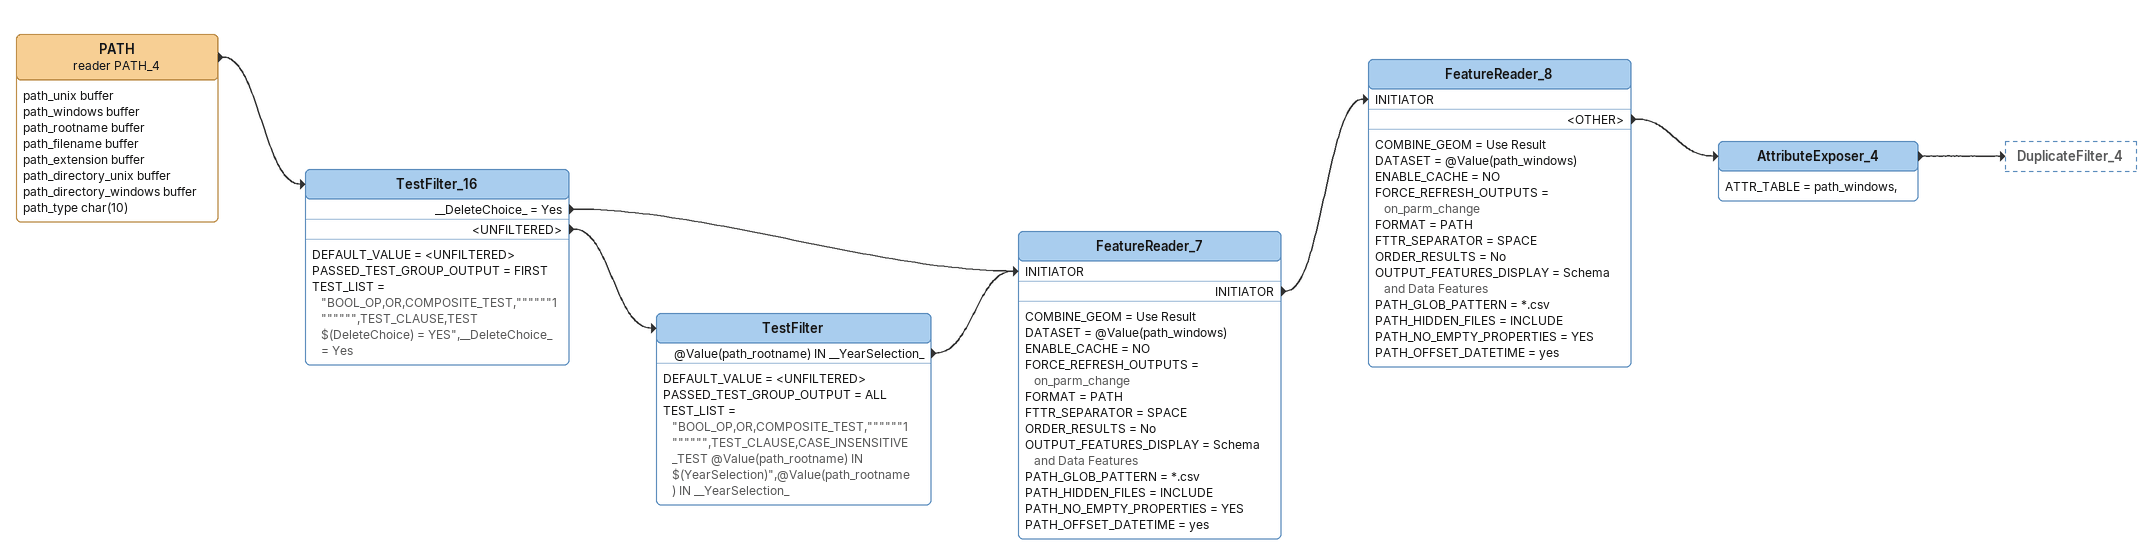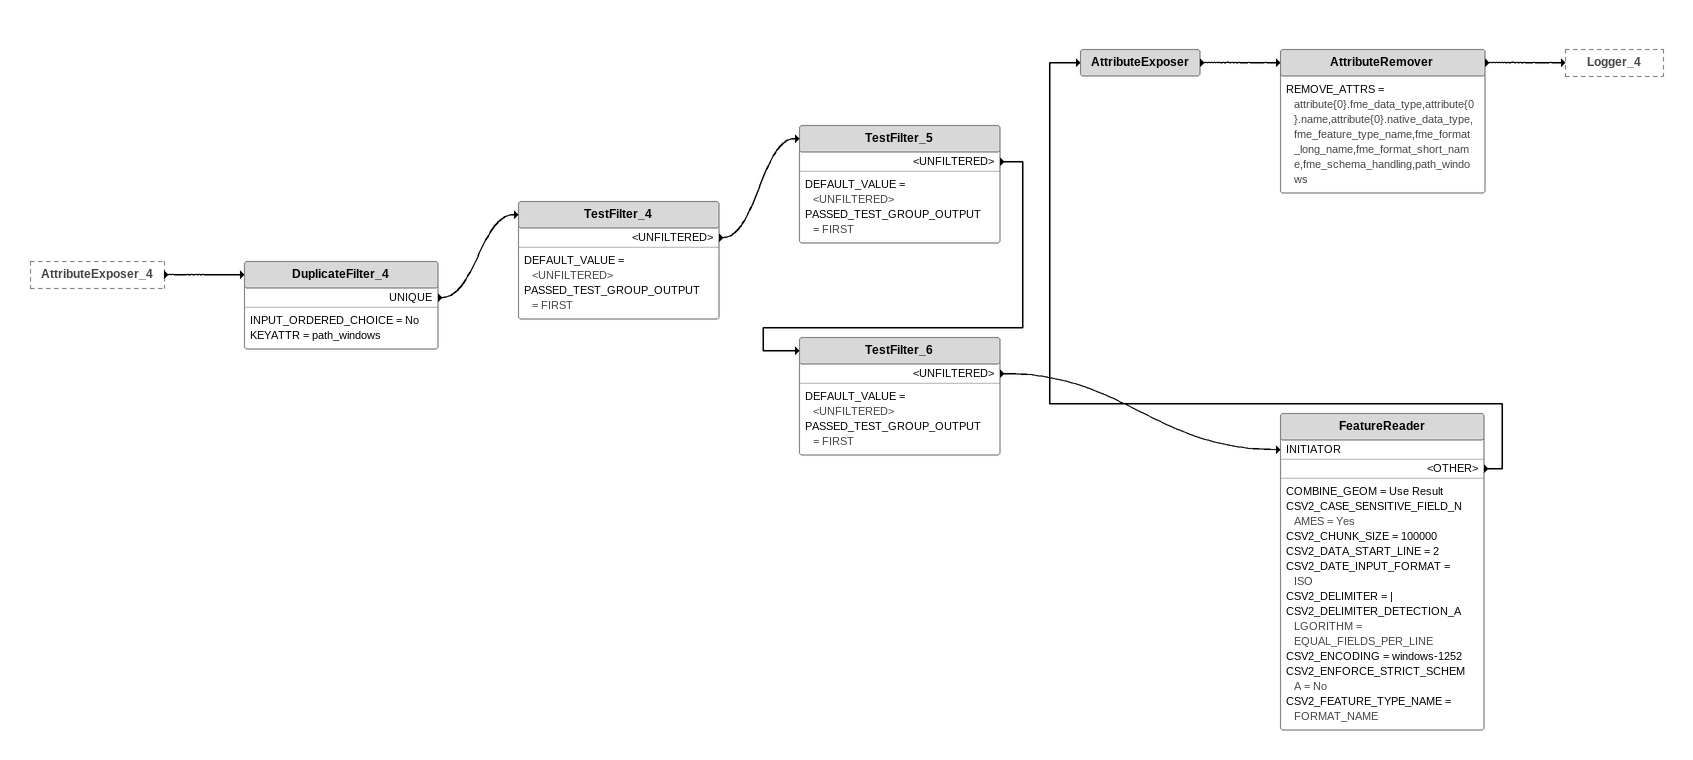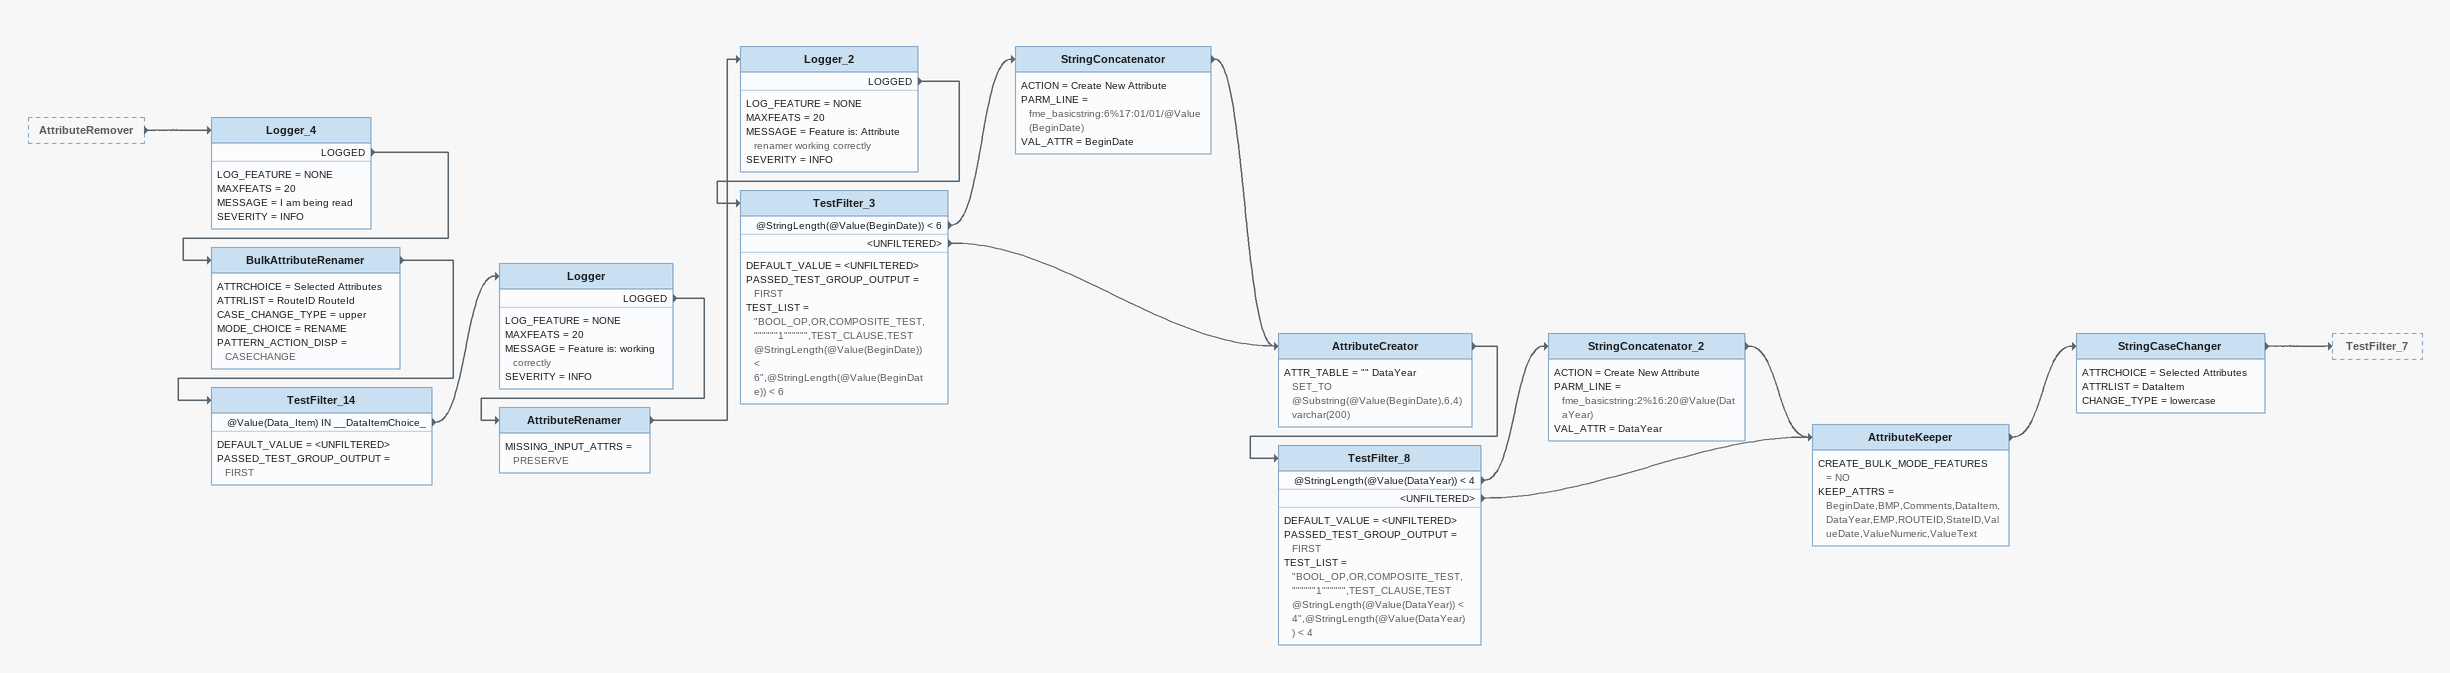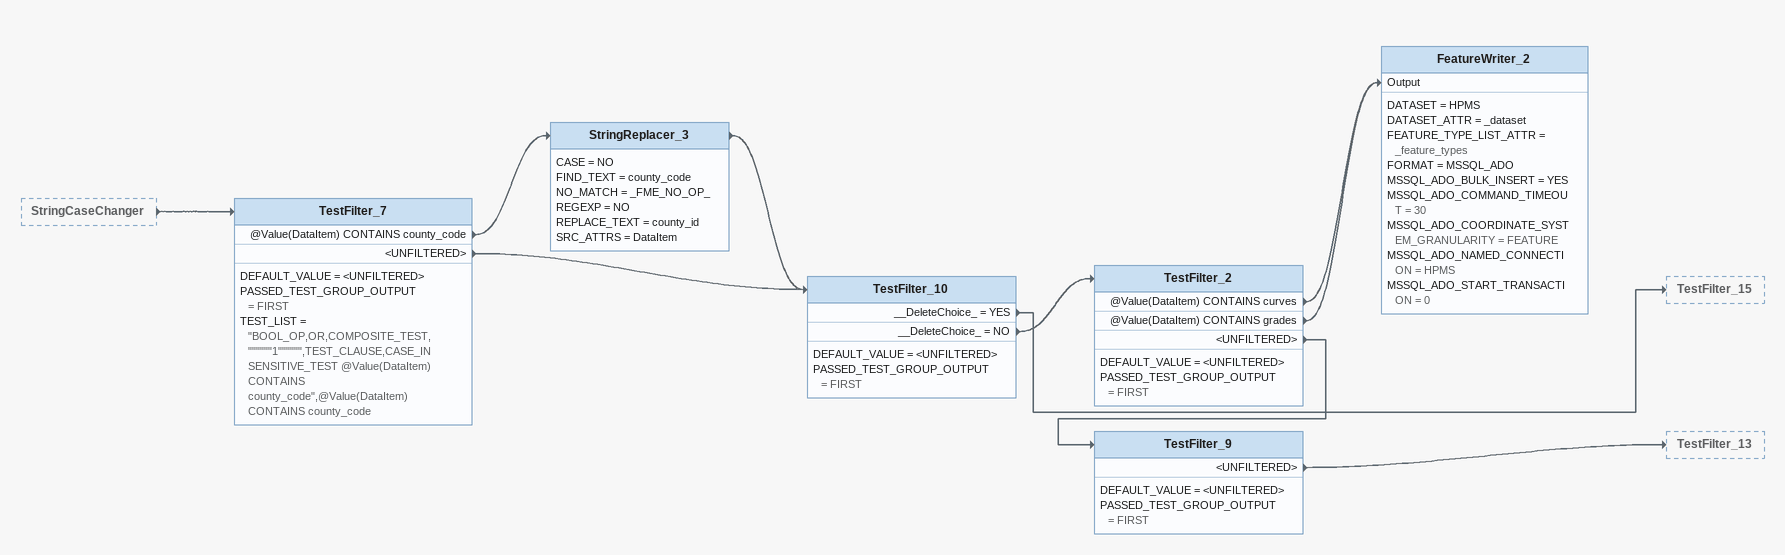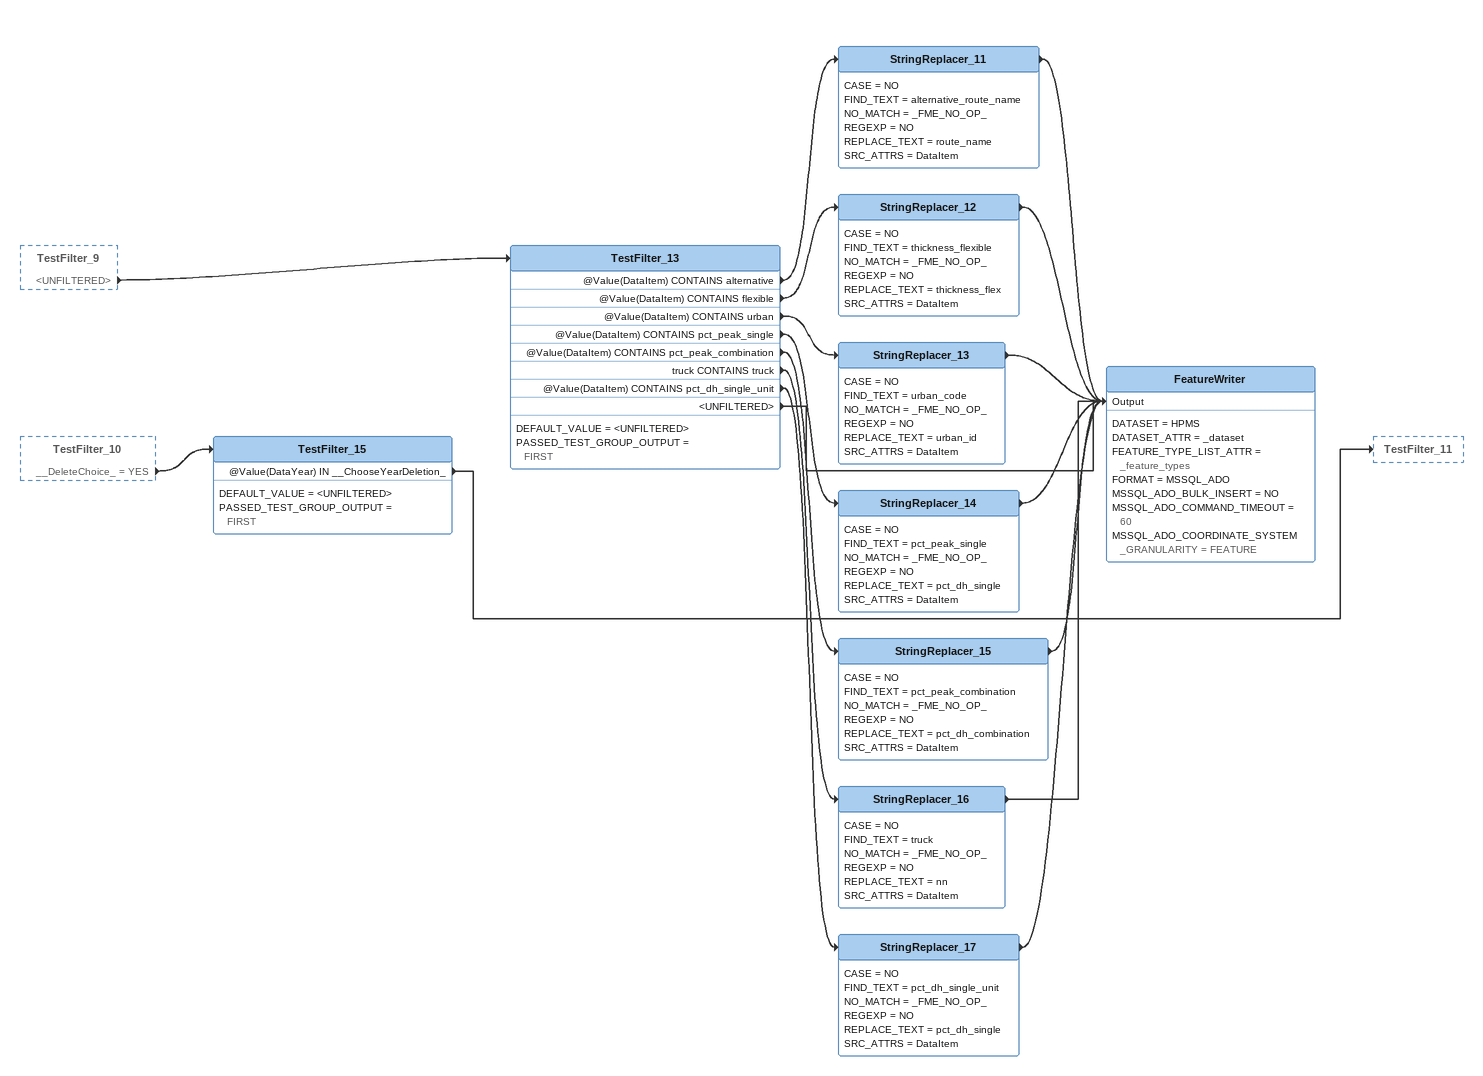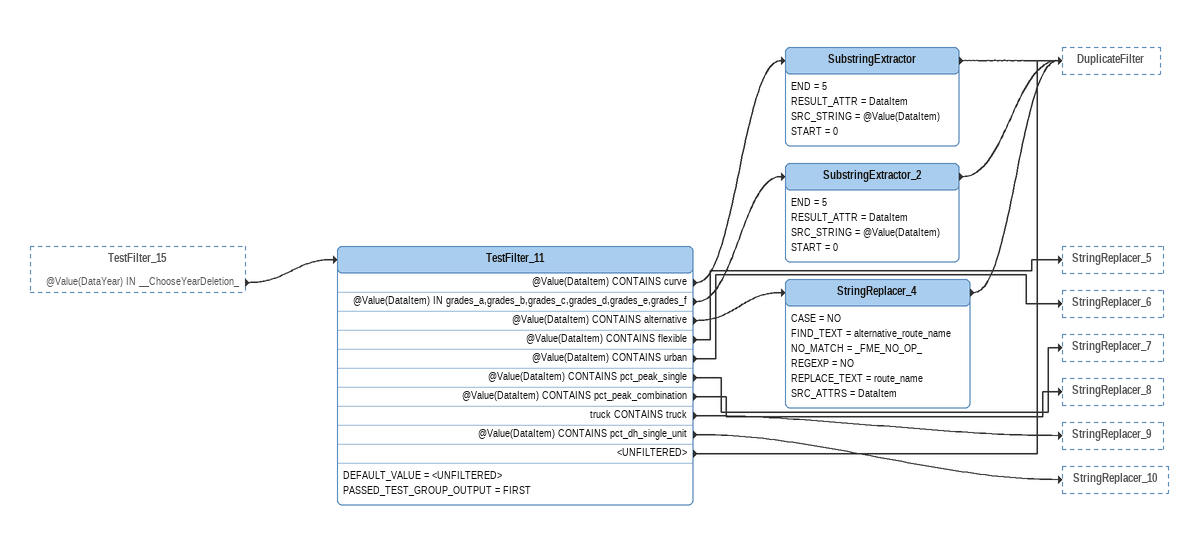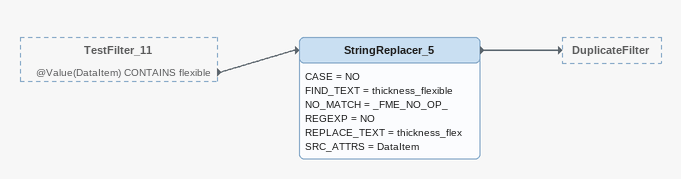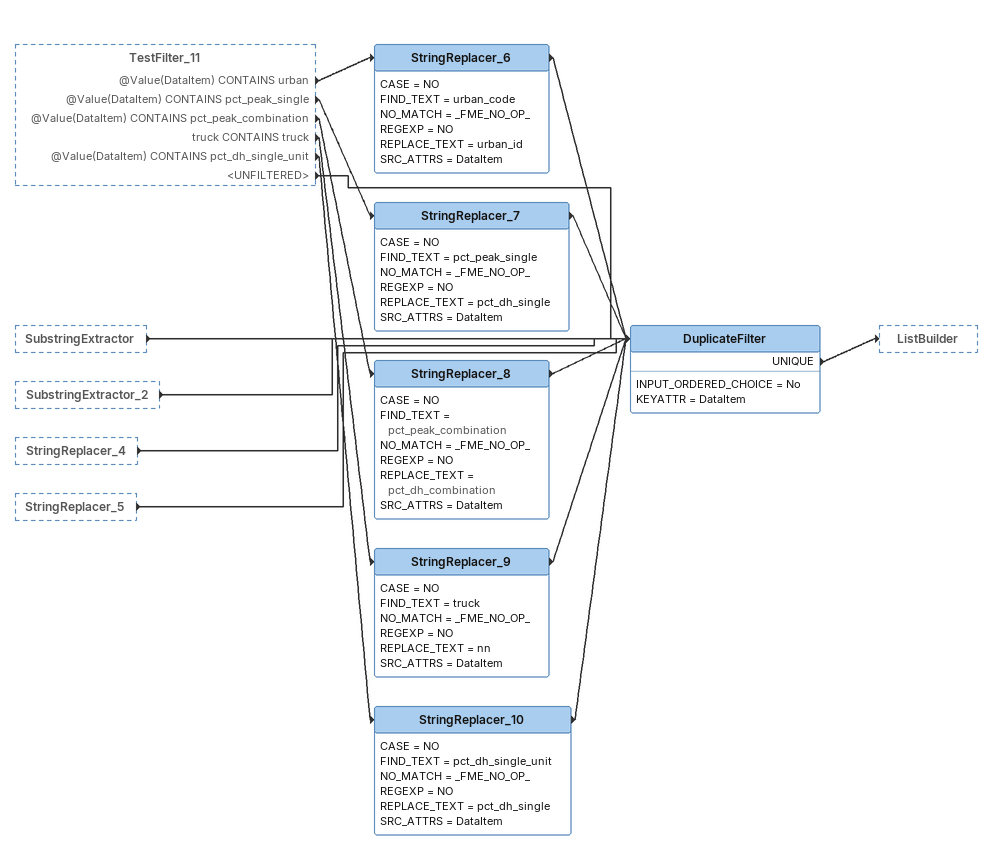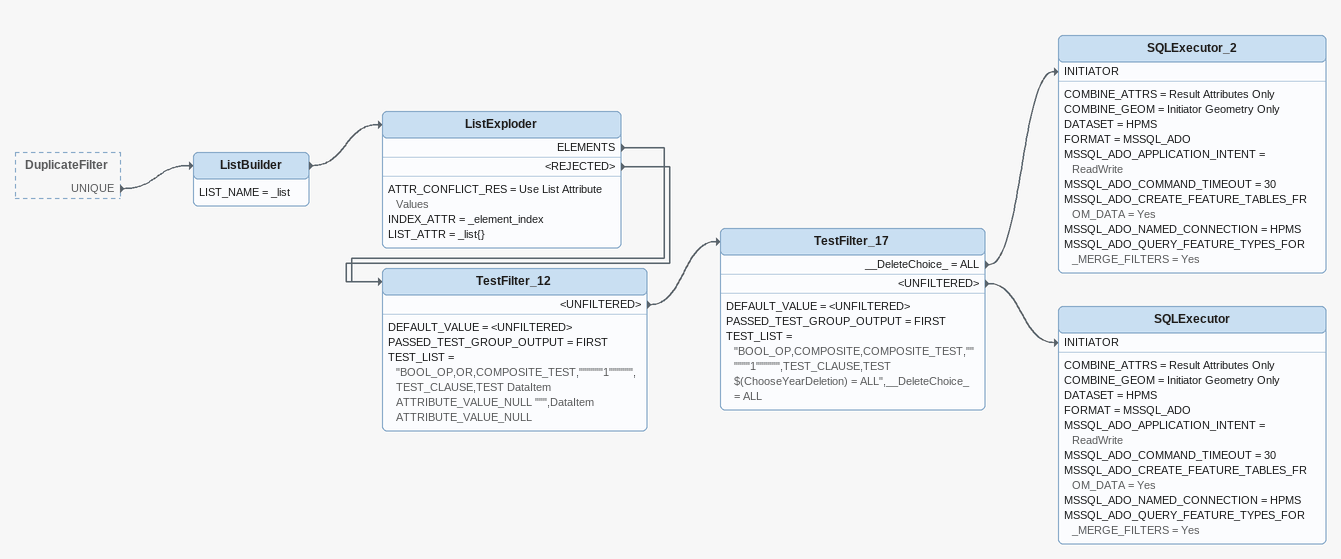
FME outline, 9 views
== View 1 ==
PATH (reader PATH_4)
    attributes: path_unix buffer, path_windows buffer, path_rootname buffer, path_filename buffer, path_extension buffer, path_directory_unix buffer, path_directory_windows buffer, path_type char(10)
    -> TestFilter_16
TestFilter_16
    DEFAULT_VALUE = <UNFILTERED>
    PASSED_TEST_GROUP_OUTPUT = FIRST
    TEST_LIST = "BOOL_OP,OR,COMPOSITE_TEST,""""""1"""""",TEST_CLAUSE,TEST $(DeleteChoice) = YES",__DeleteChoice_ = Yes
    __DeleteChoice_ = Yes -> FeatureReader_7 [INITIATOR]
    <UNFILTERED> -> TestFilter
TestFilter
    DEFAULT_VALUE = <UNFILTERED>
    PASSED_TEST_GROUP_OUTPUT = ALL
    TEST_LIST = "BOOL_OP,OR,COMPOSITE_TEST,""""""1"""""",TEST_CLAUSE,CASE_INSENSITIVE_TEST @Value(path_rootname) IN $(YearSelection)",@Value(path_rootname) IN __YearSelection_
    @Value(path_rootname) IN __YearSelection_ -> FeatureReader_7 [INITIATOR]
FeatureReader_7
    COMBINE_GEOM = Use Result
    DATASET = @Value(path_windows)
    ENABLE_CACHE = NO
    FORCE_REFRESH_OUTPUTS = on_parm_change
    FORMAT = PATH
    FTTR_SEPARATOR = SPACE
    ORDER_RESULTS = No
    OUTPUT_FEATURES_DISPLAY = Schema and Data Features
    PATH_GLOB_PATTERN = *.csv
    PATH_HIDDEN_FILES = INCLUDE
    PATH_NO_EMPTY_PROPERTIES = YES
    PATH_OFFSET_DATETIME = yes
    INITIATOR -> FeatureReader_8 [INITIATOR]
FeatureReader_8
    COMBINE_GEOM = Use Result
    DATASET = @Value(path_windows)
    ENABLE_CACHE = NO
    FORCE_REFRESH_OUTPUTS = on_parm_change
    FORMAT = PATH
    FTTR_SEPARATOR = SPACE
    ORDER_RESULTS = No
    OUTPUT_FEATURES_DISPLAY = Schema and Data Features
    PATH_GLOB_PATTERN = *.csv
    PATH_HIDDEN_FILES = INCLUDE
    PATH_NO_EMPTY_PROPERTIES = YES
    PATH_OFFSET_DATETIME = yes
    <OTHER> -> AttributeExposer_4
AttributeExposer_4
    ATTR_TABLE = path_windows,
    -> DuplicateFilter_4

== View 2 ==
AttributeExposer_4 [outside]
    -> DuplicateFilter_4
DuplicateFilter_4
    INPUT_ORDERED_CHOICE = No
    KEYATTR = path_windows
    UNIQUE -> TestFilter_4
TestFilter_4
    DEFAULT_VALUE = <UNFILTERED>
    PASSED_TEST_GROUP_OUTPUT = FIRST
    <UNFILTERED> -> TestFilter_5
TestFilter_5
    DEFAULT_VALUE = <UNFILTERED>
    PASSED_TEST_GROUP_OUTPUT = FIRST
    <UNFILTERED> -> TestFilter_6
TestFilter_6
    DEFAULT_VALUE = <UNFILTERED>
    PASSED_TEST_GROUP_OUTPUT = FIRST
    <UNFILTERED> -> FeatureReader [INITIATOR]
FeatureReader
    COMBINE_GEOM = Use Result
    CSV2_CASE_SENSITIVE_FIELD_NAMES = Yes
    CSV2_CHUNK_SIZE = 100000
    CSV2_DATA_START_LINE = 2
    CSV2_DATE_INPUT_FORMAT = ISO
    CSV2_DELIMITER = |
    CSV2_DELIMITER_DETECTION_ALGORITHM = EQUAL_FIELDS_PER_LINE
    CSV2_ENCODING = windows-1252
    CSV2_ENFORCE_STRICT_SCHEMA = No
    CSV2_FEATURE_TYPE_NAME = FORMAT_NAME
    <OTHER> -> AttributeExposer
AttributeExposer
    -> AttributeRemover
AttributeRemover
    REMOVE_ATTRS = attribute{0}.fme_data_type,attribute{0}.name,attribute{0}.native_data_type,fme_feature_type_name,fme_format_long_name,fme_format_short_name,fme_schema_handling,path_windows
    -> Logger_4

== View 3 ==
AttributeRemover [outside]
    -> Logger_4
Logger_4
    LOG_FEATURE = NONE
    MAXFEATS = 20
    MESSAGE = I am being read
    SEVERITY = INFO
    LOGGED -> BulkAttributeRenamer
BulkAttributeRenamer
    ATTRCHOICE = Selected Attributes
    ATTRLIST = RouteID RouteId
    CASE_CHANGE_TYPE = upper
    MODE_CHOICE = RENAME
    PATTERN_ACTION_DISP = CASECHANGE
    -> TestFilter_14
TestFilter_14
    DEFAULT_VALUE = <UNFILTERED>
    PASSED_TEST_GROUP_OUTPUT = FIRST
    @Value(Data_Item) IN __DataItemChoice_ -> Logger
Logger
    LOG_FEATURE = NONE
    MAXFEATS = 20
    MESSAGE = Feature is: working correctly
    SEVERITY = INFO
    LOGGED -> AttributeRenamer
AttributeRenamer
    MISSING_INPUT_ATTRS = PRESERVE
    -> Logger_2
Logger_2
    LOG_FEATURE = NONE
    MAXFEATS = 20
    MESSAGE = Feature is: Attribute renamer working correctly
    SEVERITY = INFO
    LOGGED -> TestFilter_3
TestFilter_3
    DEFAULT_VALUE = <UNFILTERED>
    PASSED_TEST_GROUP_OUTPUT = FIRST
    TEST_LIST = "BOOL_OP,OR,COMPOSITE_TEST,""""""1"""""",TEST_CLAUSE,TEST @StringLength(@Value(BeginDate)) < 6",@StringLength(@Value(BeginDate)) < 6
    @StringLength(@Value(BeginDate)) < 6 -> StringConcatenator
    <UNFILTERED> -> AttributeCreator
StringConcatenator
    ACTION = Create New Attribute
    PARM_LINE = fme_basicstring:6%17:01/01/@Value(BeginDate)
    VAL_ATTR = BeginDate
    -> AttributeCreator
AttributeCreator
    ATTR_TABLE = "" DataYear SET_TO @Substring(@Value(BeginDate),6,4) varchar(200)
    -> TestFilter_8
TestFilter_8
    DEFAULT_VALUE = <UNFILTERED>
    PASSED_TEST_GROUP_OUTPUT = FIRST
    TEST_LIST = "BOOL_OP,OR,COMPOSITE_TEST,""""""1"""""",TEST_CLAUSE,TEST @StringLength(@Value(DataYear)) < 4",@StringLength(@Value(DataYear)) < 4
    @StringLength(@Value(DataYear)) < 4 -> StringConcatenator_2
    <UNFILTERED> -> AttributeKeeper
StringConcatenator_2
    ACTION = Create New Attribute
    PARM_LINE = fme_basicstring:2%16:20@Value(DataYear)
    VAL_ATTR = DataYear
    -> AttributeKeeper
AttributeKeeper
    CREATE_BULK_MODE_FEATURES = NO
    KEEP_ATTRS = BeginDate,BMP,Comments,DataItem,DataYear,EMP,ROUTEID,StateID,ValueDate,ValueNumeric,ValueText
    -> StringCaseChanger
StringCaseChanger
    ATTRCHOICE = Selected Attributes
    ATTRLIST = DataItem
    CHANGE_TYPE = lowercase
    -> TestFilter_7

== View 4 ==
StringCaseChanger [outside]
    -> TestFilter_7
TestFilter_7
    DEFAULT_VALUE = <UNFILTERED>
    PASSED_TEST_GROUP_OUTPUT = FIRST
    TEST_LIST = "BOOL_OP,OR,COMPOSITE_TEST,""""""1"""""",TEST_CLAUSE,CASE_INSENSITIVE_TEST @Value(DataItem) CONTAINS county_code",@Value(DataItem) CONTAINS county_code
    @Value(DataItem) CONTAINS county_code -> StringReplacer_3
    <UNFILTERED> -> TestFilter_10
StringReplacer_3
    CASE = NO
    FIND_TEXT = county_code
    NO_MATCH = _FME_NO_OP_
    REGEXP = NO
    REPLACE_TEXT = county_id
    SRC_ATTRS = DataItem
    -> TestFilter_10
TestFilter_10
    DEFAULT_VALUE = <UNFILTERED>
    PASSED_TEST_GROUP_OUTPUT = FIRST
    __DeleteChoice_ = YES -> TestFilter_15
    __DeleteChoice_ = NO -> TestFilter_2
TestFilter_2
    DEFAULT_VALUE = <UNFILTERED>
    PASSED_TEST_GROUP_OUTPUT = FIRST
    @Value(DataItem) CONTAINS curves -> FeatureWriter_2 [Output]
    @Value(DataItem) CONTAINS grades -> FeatureWriter_2 [Output]
    <UNFILTERED> -> TestFilter_9
FeatureWriter_2
    DATASET = HPMS
    DATASET_ATTR = _dataset
    FEATURE_TYPE_LIST_ATTR = _feature_types
    FORMAT = MSSQL_ADO
    MSSQL_ADO_BULK_INSERT = YES
    MSSQL_ADO_COMMAND_TIMEOUT = 30
    MSSQL_ADO_COORDINATE_SYSTEM_GRANULARITY = FEATURE
    MSSQL_ADO_NAMED_CONNECTION = HPMS
    MSSQL_ADO_START_TRANSACTION = 0
TestFilter_9
    DEFAULT_VALUE = <UNFILTERED>
    PASSED_TEST_GROUP_OUTPUT = FIRST
    <UNFILTERED> -> TestFilter_13

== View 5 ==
TestFilter_9 [outside]
    <UNFILTERED> -> TestFilter_13
TestFilter_10 [outside]
    __DeleteChoice_ = YES -> TestFilter_15
TestFilter_13
    DEFAULT_VALUE = <UNFILTERED>
    PASSED_TEST_GROUP_OUTPUT = FIRST
    @Value(DataItem) CONTAINS alternative -> StringReplacer_11
    @Value(DataItem) CONTAINS flexible -> StringReplacer_12
    @Value(DataItem) CONTAINS urban -> StringReplacer_13
    @Value(DataItem) CONTAINS pct_peak_single -> StringReplacer_14
    @Value(DataItem) CONTAINS pct_peak_combination -> StringReplacer_15
    truck CONTAINS truck -> StringReplacer_16
    @Value(DataItem) CONTAINS pct_dh_single_unit -> StringReplacer_17
    <UNFILTERED> -> FeatureWriter [Output]
StringReplacer_11
    CASE = NO
    FIND_TEXT = alternative_route_name
    NO_MATCH = _FME_NO_OP_
    REGEXP = NO
    REPLACE_TEXT = route_name
    SRC_ATTRS = DataItem
    -> FeatureWriter [Output]
StringReplacer_12
    CASE = NO
    FIND_TEXT = thickness_flexible
    NO_MATCH = _FME_NO_OP_
    REGEXP = NO
    REPLACE_TEXT = thickness_flex
    SRC_ATTRS = DataItem
    -> FeatureWriter [Output]
StringReplacer_13
    CASE = NO
    FIND_TEXT = urban_code
    NO_MATCH = _FME_NO_OP_
    REGEXP = NO
    REPLACE_TEXT = urban_id
    SRC_ATTRS = DataItem
    -> FeatureWriter [Output]
StringReplacer_14
    CASE = NO
    FIND_TEXT = pct_peak_single
    NO_MATCH = _FME_NO_OP_
    REGEXP = NO
    REPLACE_TEXT = pct_dh_single
    SRC_ATTRS = DataItem
    -> FeatureWriter [Output]
StringReplacer_15
    CASE = NO
    FIND_TEXT = pct_peak_combination
    NO_MATCH = _FME_NO_OP_
    REGEXP = NO
    REPLACE_TEXT = pct_dh_combination
    SRC_ATTRS = DataItem
    -> FeatureWriter [Output]
StringReplacer_16
    CASE = NO
    FIND_TEXT = truck
    NO_MATCH = _FME_NO_OP_
    REGEXP = NO
    REPLACE_TEXT = nn
    SRC_ATTRS = DataItem
    -> FeatureWriter [Output]
StringReplacer_17
    CASE = NO
    FIND_TEXT = pct_dh_single_unit
    NO_MATCH = _FME_NO_OP_
    REGEXP = NO
    REPLACE_TEXT = pct_dh_single
    SRC_ATTRS = DataItem
    -> FeatureWriter [Output]
FeatureWriter
    DATASET = HPMS
    DATASET_ATTR = _dataset
    FEATURE_TYPE_LIST_ATTR = _feature_types
    FORMAT = MSSQL_ADO
    MSSQL_ADO_BULK_INSERT = NO
    MSSQL_ADO_COMMAND_TIMEOUT = 60
    MSSQL_ADO_COORDINATE_SYSTEM_GRANULARITY = FEATURE
TestFilter_15
    DEFAULT_VALUE = <UNFILTERED>
    PASSED_TEST_GROUP_OUTPUT = FIRST
    @Value(DataYear) IN __ChooseYearDeletion_ -> TestFilter_11

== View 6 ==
TestFilter_15 [outside]
    @Value(DataYear) IN __ChooseYearDeletion_ -> TestFilter_11
TestFilter_11
    DEFAULT_VALUE = <UNFILTERED>
    PASSED_TEST_GROUP_OUTPUT = FIRST
    @Value(DataItem) CONTAINS curve -> SubstringExtractor
    @Value(DataItem) IN grades_a,grades_b,grades_c,grades_d,grades_e,grades_f -> SubstringExtractor_2
    @Value(DataItem) CONTAINS alternative -> StringReplacer_4
    @Value(DataItem) CONTAINS flexible -> StringReplacer_5
    @Value(DataItem) CONTAINS urban -> StringReplacer_6
    @Value(DataItem) CONTAINS pct_peak_single -> StringReplacer_7
    @Value(DataItem) CONTAINS pct_peak_combination -> StringReplacer_8
    truck CONTAINS truck -> StringReplacer_9
    @Value(DataItem) CONTAINS pct_dh_single_unit -> StringReplacer_10
    <UNFILTERED> -> DuplicateFilter
SubstringExtractor
    END = 5
    RESULT_ATTR = DataItem
    SRC_STRING = @Value(DataItem)
    START = 0
    -> DuplicateFilter
SubstringExtractor_2
    END = 5
    RESULT_ATTR = DataItem
    SRC_STRING = @Value(DataItem)
    START = 0
    -> DuplicateFilter
StringReplacer_4
    CASE = NO
    FIND_TEXT = alternative_route_name
    NO_MATCH = _FME_NO_OP_
    REGEXP = NO
    REPLACE_TEXT = route_name
    SRC_ATTRS = DataItem
    -> DuplicateFilter

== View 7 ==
TestFilter_11 [outside]
    @Value(DataItem) CONTAINS flexible -> StringReplacer_5
StringReplacer_5
    CASE = NO
    FIND_TEXT = thickness_flexible
    NO_MATCH = _FME_NO_OP_
    REGEXP = NO
    REPLACE_TEXT = thickness_flex
    SRC_ATTRS = DataItem
    -> DuplicateFilter

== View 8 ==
TestFilter_11 [outside]
    @Value(DataItem) CONTAINS urban -> StringReplacer_6
    @Value(DataItem) CONTAINS pct_peak_single -> StringReplacer_7
    @Value(DataItem) CONTAINS pct_peak_combination -> StringReplacer_8
    truck CONTAINS truck -> StringReplacer_9
    @Value(DataItem) CONTAINS pct_dh_single_unit -> StringReplacer_10
    <UNFILTERED> -> DuplicateFilter
SubstringExtractor [outside]
    -> DuplicateFilter
SubstringExtractor_2 [outside]
    -> DuplicateFilter
StringReplacer_4 [outside]
    -> DuplicateFilter
StringReplacer_5 [outside]
    -> DuplicateFilter
StringReplacer_6
    CASE = NO
    FIND_TEXT = urban_code
    NO_MATCH = _FME_NO_OP_
    REGEXP = NO
    REPLACE_TEXT = urban_id
    SRC_ATTRS = DataItem
    -> DuplicateFilter
StringReplacer_7
    CASE = NO
    FIND_TEXT = pct_peak_single
    NO_MATCH = _FME_NO_OP_
    REGEXP = NO
    REPLACE_TEXT = pct_dh_single
    SRC_ATTRS = DataItem
    -> DuplicateFilter
StringReplacer_8
    CASE = NO
    FIND_TEXT = pct_peak_combination
    NO_MATCH = _FME_NO_OP_
    REGEXP = NO
    REPLACE_TEXT = pct_dh_combination
    SRC_ATTRS = DataItem
    -> DuplicateFilter
StringReplacer_9
    CASE = NO
    FIND_TEXT = truck
    NO_MATCH = _FME_NO_OP_
    REGEXP = NO
    REPLACE_TEXT = nn
    SRC_ATTRS = DataItem
    -> DuplicateFilter
StringReplacer_10
    CASE = NO
    FIND_TEXT = pct_dh_single_unit
    NO_MATCH = _FME_NO_OP_
    REGEXP = NO
    REPLACE_TEXT = pct_dh_single
    SRC_ATTRS = DataItem
    -> DuplicateFilter
DuplicateFilter
    INPUT_ORDERED_CHOICE = No
    KEYATTR = DataItem
    UNIQUE -> ListBuilder

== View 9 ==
DuplicateFilter [outside]
    UNIQUE -> ListBuilder
ListBuilder
    LIST_NAME = _list
    -> ListExploder
ListExploder
    ATTR_CONFLICT_RES = Use List Attribute Values
    INDEX_ATTR = _element_index
    LIST_ATTR = _list{}
    ELEMENTS -> TestFilter_12
    <REJECTED> -> TestFilter_12
TestFilter_12
    DEFAULT_VALUE = <UNFILTERED>
    PASSED_TEST_GROUP_OUTPUT = FIRST
    TEST_LIST = "BOOL_OP,OR,COMPOSITE_TEST,""""""1"""""",TEST_CLAUSE,TEST DataItem ATTRIBUTE_VALUE_NULL """,DataItem ATTRIBUTE_VALUE_NULL
    <UNFILTERED> -> TestFilter_17
TestFilter_17
    DEFAULT_VALUE = <UNFILTERED>
    PASSED_TEST_GROUP_OUTPUT = FIRST
    TEST_LIST = "BOOL_OP,COMPOSITE,COMPOSITE_TEST,""""""1"""""",TEST_CLAUSE,TEST $(ChooseYearDeletion) = ALL",__DeleteChoice_ = ALL
    __DeleteChoice_ = ALL -> SQLExecutor_2 [INITIATOR]
    <UNFILTERED> -> SQLExecutor [INITIATOR]
SQLExecutor_2
    COMBINE_ATTRS = Result Attributes Only
    COMBINE_GEOM = Initiator Geometry Only
    DATASET = HPMS
    FORMAT = MSSQL_ADO
    MSSQL_ADO_APPLICATION_INTENT = ReadWrite
    MSSQL_ADO_COMMAND_TIMEOUT = 30
    MSSQL_ADO_CREATE_FEATURE_TABLES_FROM_DATA = Yes
    MSSQL_ADO_NAMED_CONNECTION = HPMS
    MSSQL_ADO_QUERY_FEATURE_TYPES_FOR_MERGE_FILTERS = Yes
SQLExecutor
    COMBINE_ATTRS = Result Attributes Only
    COMBINE_GEOM = Initiator Geometry Only
    DATASET = HPMS
    FORMAT = MSSQL_ADO
    MSSQL_ADO_APPLICATION_INTENT = ReadWrite
    MSSQL_ADO_COMMAND_TIMEOUT = 30
    MSSQL_ADO_CREATE_FEATURE_TABLES_FROM_DATA = Yes
    MSSQL_ADO_NAMED_CONNECTION = HPMS
    MSSQL_ADO_QUERY_FEATURE_TYPES_FOR_MERGE_FILTERS = Yes
